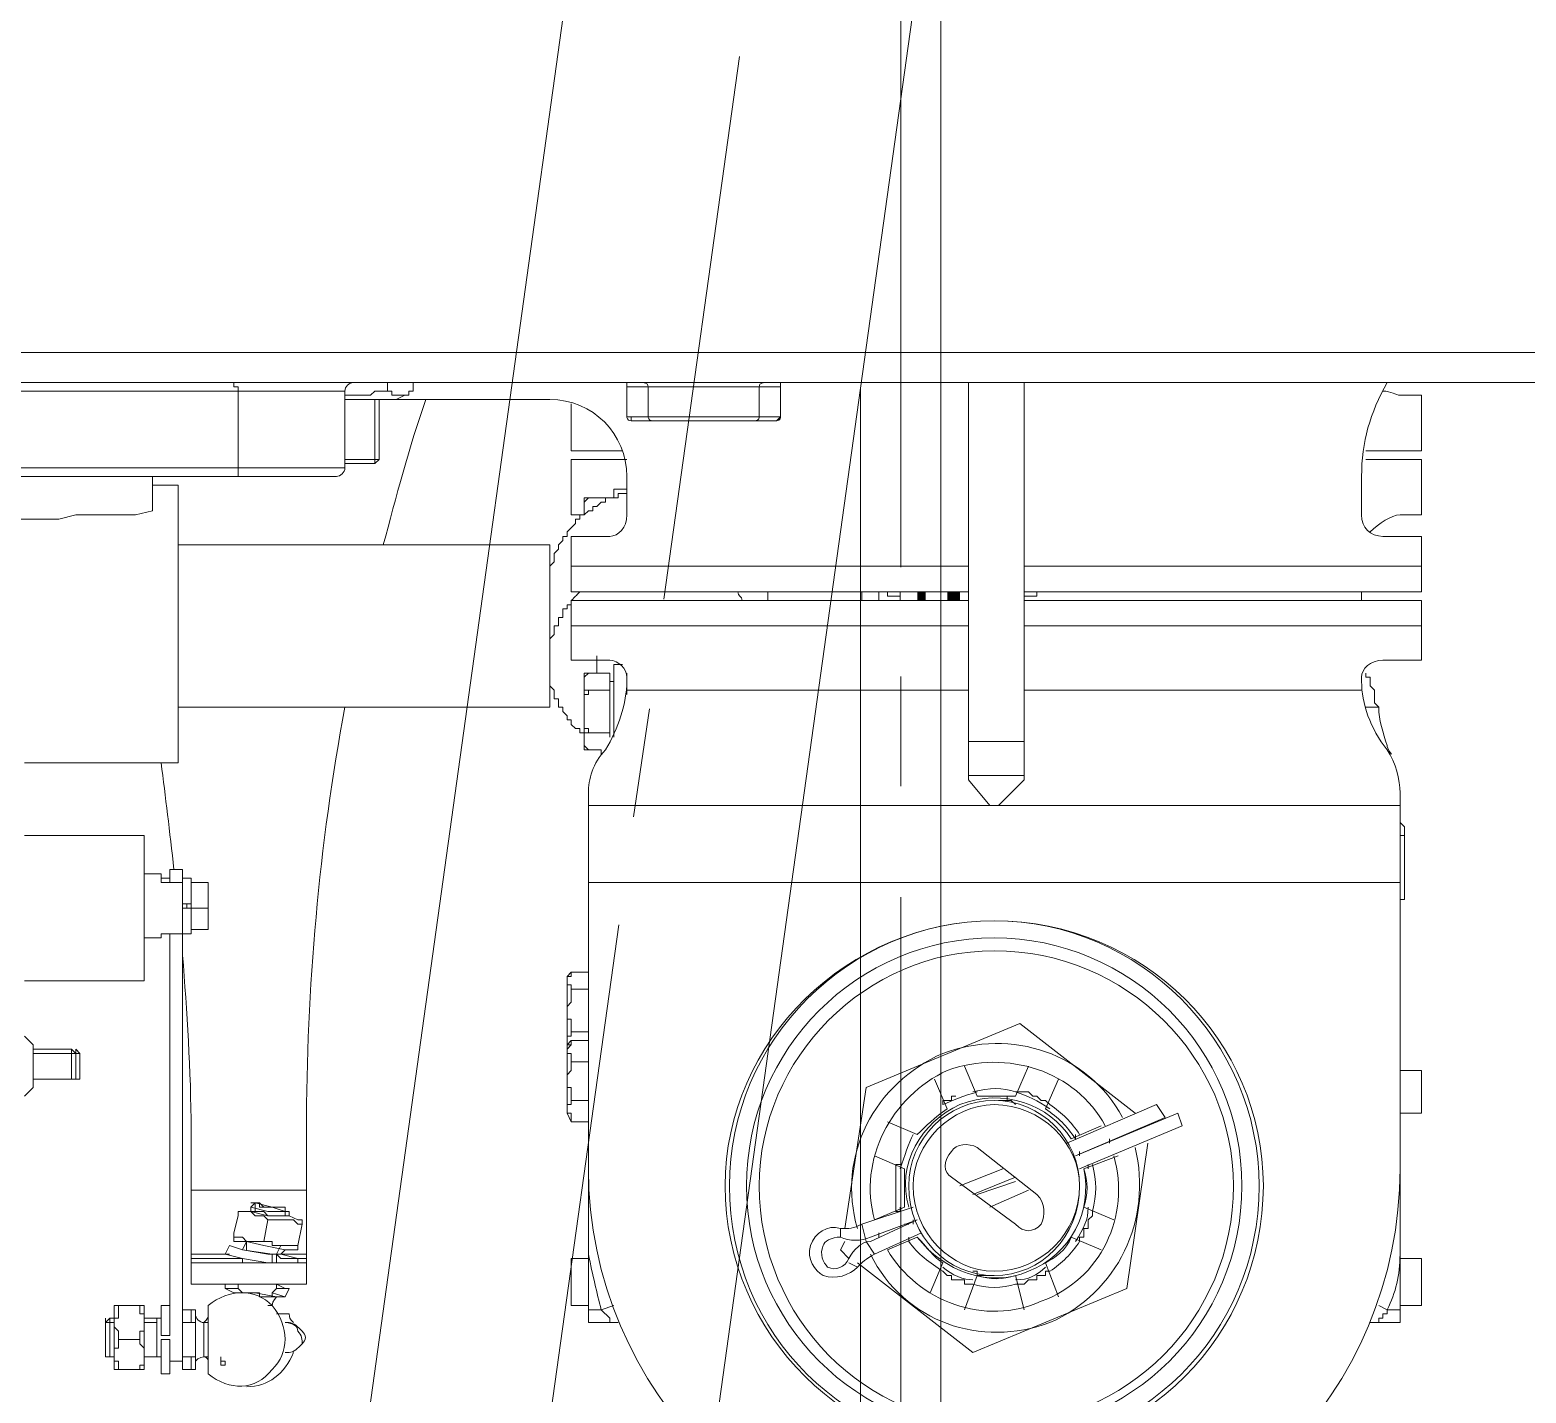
# Model space of a CAD drawing. Header units: millimetres. Extents: x 25083 to 52777, y 24772 to 45779.
# Drawn here: x 49482.3 to 49612.4, y 36219.7 to 36338.2 of the extents above; entities that cross this region are included whole.
import ezdxf

# ---------------------------------------------------------------- set-up
doc = ezdxf.new("R2010")
doc.units = ezdxf.units.MM
doc.layers.add('小车', color=7, linetype='Continuous')
doc.styles.add('标准', font='', dxfattribs={"width": 0.667})
doc.styles.get('标准').set_extended_font_data('FangSong_GB2312')
doc.dimstyles.new('标准', dxfattribs={"dimtxt": 35, "dimasz": 4, "dimexe": 2, "dimexo": 0, "dimtad": 1, "dimdec": 1, "dimzin": 9, "dimdsep": 46, "dimtxsty": '标准', "dimcen": 0, "dimdle": 6, "dimazin": 2, "dimtfac": 1, "dimtdec": 1, "dimtmove": 0, "dimatfit": 3, "dimfxl": 1, "dimtolj": 1, "dimtzin": 0, "dimarcsym": 0})

# ---------------------------------------------------------------- blocks, each defined once
blk = doc.blocks.new('zw$D2F4')
h = blk.add_hatch(color=7)
h.dxf.hatch_style = 2
h.paths.add_polyline_path([(670.3, 408.12), (670.3, 408.87), (669.56, 408.87), (669.56, 408.12)])
h = blk.add_hatch(color=7)
h.dxf.hatch_style = 2
h.paths.add_polyline_path([(672.16, 408.87), (672.16, 408.12), (673.27, 408.12), (673.27, 408.87)])
at = {"color": 7, "lineweight": 5}
for points in [[(860.07, 429.66), (196.08, 429.66)], [(196.08, 427.06), (860.07, 427.06)], [(610.14, 427.06), (610.14, 426.69), (610.51, 426.69), (610.51, 426.32)], [(623.51, 427.06), (623.51, 426.32)], [(625.74, 427.06), (625.74, 426.32)], [(643.94, 427.06), (644.31, 427.06), (644.31, 426.69)], [(644.31, 427.06), (643.94, 427.06)], [(644.31, 426.32), (644.31, 427.06)], [(644.31, 427.06), (644.31, 426.32)], [(644.31, 426.69), (646.16, 426.69)], [(646.16, 426.69), (657.68, 426.69)], [(646.16, 426.69), (646.16, 424.09)], [(655.82, 424.09), (655.82, 426.69)], [(657.68, 426.69), (657.68, 427.06), (658.05, 427.06)], [(657.68, 427.06), (657.68, 426.32)], [(657.68, 424.46), (657.68, 427.06)], [(658.05, 427.06), (657.68, 427.06), (657.68, 426.69)], [(674.02, 392.53), (674.02, 427.06)], [(678.84, 392.53), (678.84, 427.06)], [(579.32, 426.32), (619.8, 426.32)], [(610.51, 426.32), (610.51, 419.64)], [(619.8, 426.32), (619.8, 419.64)], [(619.8, 425.95), (622.03, 425.95), (622.4, 426.32), (623.51, 426.32)], [(624.25, 425.58), (619.8, 425.58)], [(622.77, 425.58), (637.62, 425.58)], [(622.77, 425.58), (622.77, 420.38)], [(623.51, 426.32), (623.88, 426.32), (623.88, 425.95), (624.63, 425.95)], [(624.25, 425.58), (625, 425.95)], [(624.63, 425.95), (625, 425.95)], [(625, 425.95), (625.37, 425.95), (625.37, 426.32), (625.74, 426.32)], [(644.31, 426.32), (644.31, 424.46)], [(644.31, 426.32), (644.31, 424.09)], [(657.68, 424.09), (657.68, 426.32)], [(713.38, 425.95), (711.52, 425.95)], [(713.38, 421.12), (713.38, 425.95)], [(639.48, 421.12), (639.48, 425.21)], [(644.31, 424.46), (644.31, 424.09)], [(646.16, 424.09), (644.31, 424.09)], [(644.31, 424.09), (644.68, 424.09), (644.68, 423.72)], [(655.82, 424.09), (646.16, 424.09)], [(657.68, 424.09), (655.82, 424.09)], [(657.31, 423.72), (657.68, 424.09)], [(657.68, 424.09), (657.68, 424.46)], [(657.31, 423.72), (644.68, 423.72)], [(619.8, 420.38), (622.77, 420.38)], [(622.77, 420.38), (622.4, 420.01)], [(643.94, 421.12), (639.48, 421.12)], [(639.48, 420.38), (644.31, 420.38)], [(639.48, 415.55), (639.48, 420.38)], [(713.38, 421.12), (708.55, 421.12)], [(708.55, 420.38), (713.38, 420.38)], [(713.38, 420.38), (713.38, 415.55)], [(619.8, 419.64), (579.32, 419.64)], [(619.06, 418.89), (580.06, 418.89)], [(603.09, 418.89), (603.09, 415.92)], [(610.51, 419.64), (610.51, 418.89), (610.89, 418.89)], [(619.8, 420.01), (622.4, 420.01)], [(619.8, 420.01), (622.4, 420.01)], [(644.31, 418.89), (644.31, 415.55)], [(708.18, 415.55), (708.18, 418.89)], [(603.09, 418.15), (605.32, 418.15)], [(605.32, 394.01), (605.32, 418.15)], [(644.31, 417.78), (643.19, 417.78)], [(643.19, 417.04), (643.19, 417.78)], [(644.31, 417.41), (644.31, 417.78)], [(644.31, 417.41), (643.57, 417.41), (643.57, 417.04), (642.45, 417.04), (642.45, 416.66), (642.08, 416.66), (641.71, 416.29), (641.34, 416.29), (641.34, 415.92), (640.97, 415.92), (640.59, 415.55), (640.22, 415.55), (640.22, 415.18), (639.85, 415.18), (639.85, 414.81), (639.11, 414.07), (639.11, 413.69), (638.74, 413.69), (638.74, 413.32), (638.37, 412.95), (638.37, 412.58), (637.99, 412.21), (637.99, 411.47), (637.62, 411.09), (637.62, 409.24)], [(640.59, 416.66), (640.97, 417.04)], [(640.97, 417.04), (640.59, 417.04), (640.59, 416.29)], [(640.59, 415.55), (640.59, 416.66)], [(640.59, 416.29), (640.59, 415.55)], [(642.82, 417.04), (640.97, 417.04)], [(589.72, 415.18), (594.92, 415.18), (596.4, 415.55), (601.6, 415.55), (603.09, 415.92)], [(639.48, 415.55), (640.59, 415.55)], [(713.38, 415.55), (711.52, 415.55)], [(639.48, 408.87), (639.48, 413.69)], [(642.82, 413.69), (639.48, 413.69)], [(713.38, 413.69), (710.04, 413.69)], [(713.38, 408.87), (713.38, 413.69)], [(605.32, 412.95), (637.62, 412.95)], [(637.62, 398.84), (637.62, 412.95)], [(639.48, 411.09), (674.02, 411.09)], [(678.84, 411.09), (713.38, 411.09)], [(639.48, 408.87), (674.02, 408.87)], [(656.56, 408.87), (656.56, 408.12)], [(664.73, 408.87), (664.73, 408.12)], [(666.22, 408.12), (666.22, 408.87)], [(666.96, 408.49), (666.96, 408.87)], [(668.07, 408.49), (666.96, 408.49)], [(668.07, 408.12), (668.07, 408.87)], [(668.07, 408.49), (668.07, 408.87)], [(678.84, 408.87), (713.38, 408.87)], [(678.84, 408.49), (678.84, 408.87)], [(679.96, 408.49), (678.84, 408.49)], [(679.96, 408.49), (679.96, 408.87)], [(708.18, 408.12), (708.18, 408.87)], [(639.48, 407.75), (639.11, 407.75), (639.11, 407.38), (638.74, 407.38), (638.74, 406.64), (638.37, 406.64), (638.37, 405.9), (637.99, 405.9), (637.99, 405.15), (637.62, 404.78), (637.62, 403.67), (637.62, 402.92)], [(674.02, 408.12), (639.48, 408.12)], [(639.48, 402.92), (639.48, 408.12)], [(713.38, 408.12), (678.84, 408.12)], [(713.38, 408.12), (713.38, 402.92)], [(674.02, 405.9), (639.48, 405.9)], [(713.38, 405.9), (678.84, 405.9)], [(637.62, 402.92), (637.62, 400.7), (637.99, 400.32), (637.99, 399.58), (638.37, 399.58), (638.37, 398.84), (638.74, 398.84), (638.74, 398.47), (639.11, 398.1), (639.11, 397.73), (639.48, 397.73), (639.48, 397.35), (639.85, 396.98), (640.22, 396.98), (640.22, 396.61), (640.59, 396.61), (640.59, 396.24)], [(639.48, 402.92), (642.82, 402.92)], [(641.71, 402.92), (641.71, 402.18)], [(643.94, 402.55), (643.19, 402.55)], [(643.19, 396.61), (643.19, 402.55)], [(713.38, 402.92), (710.04, 402.92)], [(640.59, 401.44), (640.97, 401.81)], [(640.97, 401.81), (640.59, 401.81), (640.59, 401.07)], [(640.59, 395.5), (640.59, 401.44)], [(640.59, 401.07), (640.59, 400.32), (640.97, 400.32)], [(642.82, 401.81), (640.97, 401.81)], [(642.82, 396.24), (642.82, 401.81)], [(642.82, 401.07), (643.19, 401.07)], [(643.19, 401.07), (643.19, 396.24)], [(644.31, 399.95), (644.31, 401.81)], [(644.31, 401.07), (644.31, 401.44)], [(708.18, 401.44), (708.18, 401.07)], [(709.67, 398.84), (709.3, 399.21), (709.3, 400.32), (708.92, 400.7), (708.92, 401.44), (708.55, 401.44), (708.55, 401.81)], [(640.97, 400.32), (640.97, 399.95), (640.59, 399.95), (640.59, 398.47)], [(642.82, 400.32), (640.97, 400.32)], [(644.31, 400.32), (674.02, 400.32)], [(678.84, 400.32), (708.18, 400.32)], [(605.32, 398.84), (637.62, 398.84)], [(640.59, 398.47), (640.59, 396.98), (640.97, 396.98), (640.97, 396.61)], [(709.67, 398.84), (708.55, 398.84)], [(640.97, 396.61), (640.59, 396.61), (640.59, 395.87)], [(640.59, 395.87), (640.59, 395.13), (640.97, 395.13)], [(640.59, 395.5), (640.97, 395.13)], [(642.82, 396.61), (640.97, 396.61)], [(674.02, 395.87), (678.84, 395.87)], [(642.08, 395.13), (640.97, 395.13)], [(591.95, 394.01), (605.32, 394.01)], [(674.02, 392.9), (678.84, 392.9)], [(674.02, 392.53), (675.87, 390.3)], [(676.62, 390.3), (678.84, 392.53)], [(640.97, 345.36), (640.97, 391.41)], [(640.97, 390.3), (711.52, 390.3)], [(711.52, 345.36), (711.52, 391.41)], [(640.97, 389.18), (640.97, 387.7)], [(711.9, 387.7), (711.9, 388.44), (711.52, 388.81), (711.52, 389.18)], [(602.34, 387.7), (591.95, 387.7)], [(602.34, 387.7), (602.34, 375.44)], [(602.34, 387.7), (602.34, 375.07)], [(640.97, 387.7), (640.97, 382.13)], [(711.9, 387.7), (711.52, 387.7)], [(711.9, 387.7), (711.9, 382.13)], [(603.83, 384.36), (602.34, 384.36)], [(603.83, 384.36), (603.83, 383.61)], [(603.83, 383.99), (604.57, 383.99)], [(604.57, 384.73), (605.69, 384.73)], [(604.57, 383.61), (604.57, 384.73)], [(605.69, 345.36), (605.69, 384.73)], [(605.69, 383.99), (606.43, 383.99)], [(606.43, 379.16), (606.43, 383.99)], [(605.69, 383.61), (603.83, 383.61)], [(605.69, 383.61), (605.69, 379.16)], [(607.91, 383.61), (606.43, 383.61)], [(606.43, 379.53), (606.43, 383.61)], [(607.91, 383.61), (607.91, 379.53)], [(607.91, 383.61), (607.91, 382.5)], [(607.91, 381.39), (607.91, 382.5)], [(640.97, 383.61), (711.52, 383.61)], [(605.69, 381.76), (606.43, 381.76)], [(606.43, 381.39), (605.69, 381.39)], [(606.06, 381.76), (606.06, 381.39)], [(606.43, 381.39), (607.91, 381.39)], [(607.91, 380.64), (607.91, 381.39)], [(711.9, 382.13), (711.52, 382.13)], [(607.91, 380.64), (607.91, 379.53)], [(602.34, 378.79), (603.83, 378.79)], [(603.83, 379.16), (604.57, 379.16)], [(603.83, 379.16), (605.69, 379.16)], [(603.83, 379.16), (603.83, 378.79)], [(604.57, 344.25), (604.57, 379.16)], [(605.69, 379.16), (606.43, 379.16)], [(607.91, 379.53), (606.43, 379.53)], [(602.34, 375.07), (591.95, 375.07)], [(602.34, 375.44), (602.34, 375.07)], [(639.11, 375.07), (639.11, 375.44), (639.48, 375.44), (639.48, 375.82)], [(639.48, 375.82), (639.11, 375.44)], [(639.11, 363.56), (639.11, 375.44)], [(639.48, 374.33), (639.48, 374.7), (639.11, 374.7), (639.11, 375.07)], [(640.97, 375.82), (639.48, 375.82)], [(639.11, 372.47), (639.11, 372.84), (639.48, 373.22), (639.48, 374.33)], [(640.97, 374.33), (639.48, 374.33)], [(639.48, 370.62), (639.48, 371.73), (639.11, 371.73), (639.11, 372.47)], [(665.1, 365.79), (678.47, 371.36)], [(678.47, 371.36), (688.5, 363.56)], [(591.95, 370.24), (592.69, 369.5)], [(592.69, 369.5), (592.69, 365.79)], [(639.11, 369.87), (639.11, 370.24), (639.48, 370.24), (639.48, 370.62)], [(639.48, 369.5), (639.11, 369.5), (639.11, 369.87)], [(639.11, 369.13), (639.48, 369.5), (639.48, 369.87)], [(639.48, 369.87), (639.11, 369.5)], [(640.97, 370.62), (639.48, 370.62)], [(640.97, 369.87), (639.48, 369.87)], [(596.03, 369.13), (592.69, 369.13)], [(596.4, 368.76), (596.03, 369.13)], [(596.03, 369.13), (596.03, 366.53)], [(596.77, 368.76), (596.4, 369.13)], [(596.4, 369.13), (596.4, 368.76)], [(596.4, 368.76), (596.4, 366.53)], [(596.4, 368.76), (596.4, 366.53)], [(596.77, 368.76), (596.77, 366.53)], [(596.77, 368.76), (596.77, 366.53)], [(639.48, 368.02), (639.48, 368.76), (639.11, 368.76), (639.11, 369.13)], [(639.11, 366.53), (639.11, 366.9), (639.48, 367.27), (639.48, 368.02)], [(640.97, 368.02), (639.48, 368.02)], [(674.76, 365.05), (673.65, 367.65)], [(679.22, 367.65), (678.1, 365.05)], [(713.38, 367.27), (711.52, 367.27)], [(713.38, 363.56), (713.38, 367.27)], [(591.95, 365.05), (592.69, 365.79)], [(596.4, 366.53), (592.69, 366.53)], [(596.03, 366.53), (592.69, 366.53)], [(596.4, 366.53), (596.03, 366.53)], [(596.77, 366.53), (596.4, 366.53)], [(639.48, 364.67), (639.48, 365.79), (639.11, 365.79), (639.11, 366.53)], [(663.25, 353.53), (665.1, 365.79)], [(672.16, 363.93), (671.05, 366.53)], [(680.7, 363.93), (681.82, 366.53)], [(639.11, 363.93), (639.11, 364.3), (639.48, 364.3), (639.48, 364.67)], [(640.97, 364.67), (639.48, 364.67)], [(677.36, 365.05), (677.36, 364.67), (676.62, 364.67)], [(678.1, 364.3), (677.73, 364.67), (677.36, 364.67), (677.36, 365.05)], [(682.56, 360.96), (690.36, 364.3)], [(691.1, 363.19), (690.36, 364.3)], [(639.48, 362.82), (639.48, 363.56), (639.11, 363.56), (639.11, 363.93)], [(639.48, 362.82), (639.11, 363.56)], [(683.3, 359.85), (692.21, 363.56)], [(691.1, 363.19), (683.3, 359.85)], [(692.58, 362.45), (692.21, 363.56)], [(713.38, 363.56), (711.52, 363.56)], [(606.43, 348.71), (606.43, 362.08)], [(616.46, 348.71), (616.46, 362.08)], [(640.97, 362.82), (639.48, 362.82)], [(669.56, 361.7), (666.96, 362.82)], [(682.93, 361.33), (685.53, 362.45)], [(683.67, 358.73), (692.58, 362.45)], [(679.96, 356.5), (674.76, 360.59)], [(689.61, 360.96), (687.76, 348.33)], [(665.85, 359.85), (668.45, 358.73)], [(684.04, 358.73), (687.01, 359.85)], [(672.53, 357.99), (678.1, 353.91)], [(673.27, 357.25), (676.99, 358.73)], [(678.1, 357.99), (674.39, 356.5)], [(616.46, 356.88), (606.43, 356.88)], [(674.76, 356.5), (678.1, 357.62)], [(675.87, 355.39), (679.22, 356.88)], [(611.63, 355.76), (612, 355.76)], [(612, 355.76), (611.63, 355.76)], [(611.63, 355.39), (612, 355.76)], [(611.63, 355.39), (613.11, 355.02)], [(611.63, 355.02), (611.63, 355.39)], [(613.49, 355.39), (612.37, 355.39), (612.37, 355.76), (612, 355.76)], [(613.49, 355.39), (612.37, 355.39), (612.37, 355.76), (612, 355.76)], [(613.49, 355.39), (612, 355.76)], [(612, 355.76), (613.49, 355.39)], [(612.37, 355.76), (612.74, 355.39)], [(612.74, 355.39), (613.11, 355.39)], [(613.11, 355.39), (613.49, 355.39)], [(614.6, 355.02), (614.6, 355.39), (613.49, 355.39)], [(613.49, 355.39), (614.23, 355.39)], [(614.6, 355.02), (614.6, 355.39), (614.23, 355.39), (613.49, 355.39)], [(613.49, 355.39), (614.6, 355.02)], [(614.6, 355.02), (613.49, 355.39)], [(614.23, 355.39), (614.6, 355.39)], [(614.6, 355.39), (614.6, 355.02)], [(664.73, 353.91), (669.19, 355.39)], [(668.45, 355.39), (665.85, 354.28)], [(686.64, 354.28), (684.04, 355.39)], [(610.14, 353.16), (610.51, 354.65)], [(610.51, 355.02), (610.51, 354.65)], [(610.51, 354.65), (610.51, 355.02), (611.63, 355.02), (612, 354.65), (612.74, 354.65), (613.11, 354.28)], [(610.51, 355.02), (610.89, 355.02)], [(611.63, 355.02), (610.89, 355.02)], [(610.89, 355.02), (611.63, 355.02)], [(611.63, 355.02), (612.37, 355.02)], [(611.63, 355.02), (613.11, 354.65)], [(611.63, 355.02), (613.11, 354.65)], [(612.37, 355.02), (612.74, 355.02)], [(612.74, 355.02), (613.11, 354.65)], [(612.74, 352.42), (613.11, 354.28)], [(613.11, 355.02), (614.97, 355.02)], [(613.11, 354.65), (613.86, 354.65), (614.23, 354.65)], [(613.11, 354.65), (614.97, 354.65)], [(613.11, 354.65), (614.97, 354.65)], [(613.11, 354.28), (615.34, 354.28), (615.71, 353.91), (616.08, 353.91)], [(614.23, 354.65), (614.6, 354.65)], [(614.97, 355.02), (614.6, 355.02)], [(614.6, 355.02), (614.97, 355.02)], [(614.97, 355.02), (614.6, 355.02)], [(614.6, 354.65), (614.97, 354.65)], [(614.97, 354.65), (614.97, 355.02)], [(614.97, 354.65), (615.71, 354.28)], [(615.71, 354.28), (614.97, 354.65)], [(616.08, 354.28), (615.71, 354.28)], [(615.71, 352.05), (616.08, 353.91)], [(615.71, 352.05), (616.08, 353.91)], [(616.08, 354.28), (616.08, 353.91)], [(616.08, 353.91), (616.08, 354.28)], [(664.73, 353.91), (665.1, 352.42)], [(665.48, 352.42), (669.56, 354.28)], [(669.56, 354.28), (665.48, 352.79)], [(610.14, 352.79), (610.14, 353.16)], [(610.14, 353.16), (610.14, 352.79), (610.89, 352.79), (611.26, 352.42), (612.37, 352.42), (612.74, 352.42)], [(610.14, 352.42), (610.14, 352.79)], [(662.88, 353.53), (662.88, 352.79)], [(665.85, 351.31), (669.93, 353.16)], [(669.56, 352.79), (666.96, 351.68)], [(682.93, 352.79), (685.53, 351.68)], [(609.77, 351.31), (606.43, 351.31)], [(609.4, 351.31), (609.77, 352.05)], [(609.4, 351.31), (610.89, 350.93)], [(610.89, 351.68), (609.77, 352.05)], [(609.77, 352.05), (610.89, 351.68)], [(610.14, 352.42), (611.26, 352.42)], [(610.89, 351.68), (611.26, 352.42)], [(610.89, 351.68), (613.49, 351.31)], [(613.11, 351.31), (610.89, 351.68)], [(611.26, 352.42), (612.74, 352.05)], [(612.74, 352.42), (613.49, 352.42), (613.49, 352.05), (614.97, 352.05), (615.34, 352.05), (615.71, 352.05)], [(612.74, 352.05), (614.6, 351.68)], [(613.49, 351.31), (613.11, 351.31)], [(613.86, 351.31), (613.49, 351.31)], [(613.49, 351.31), (613.86, 351.31)], [(613.49, 350.56), (613.49, 351.31)], [(614.23, 351.31), (613.86, 351.31)], [(613.86, 351.31), (614.23, 350.93)], [(613.86, 350.56), (613.86, 351.31)], [(614.23, 351.31), (614.6, 351.68)], [(616.46, 351.31), (614.23, 351.31)], [(615.71, 350.93), (614.23, 351.31)], [(614.6, 351.68), (615.34, 351.68)], [(615.34, 351.68), (615.71, 351.68)], [(615.71, 351.68), (615.71, 352.05)], [(615.71, 352.05), (615.71, 351.68)], [(662.88, 351.68), (663.25, 352.42)], [(663.62, 350.93), (662.88, 351.68)], [(665.1, 352.42), (665.85, 351.31)], [(606.43, 350.93), (610.89, 350.93)], [(616.46, 350.56), (606.43, 350.56)], [(610.89, 350.93), (613.11, 350.56)], [(610.89, 350.56), (610.89, 350.93)], [(614.23, 350.93), (615.71, 350.93)], [(614.97, 350.93), (616.46, 350.93)], [(615.71, 350.56), (615.71, 350.93)], [(639.48, 350.93), (640.97, 350.93)], [(639.48, 350.93), (639.48, 346.85)], [(663.62, 350.56), (664.36, 350.19)], [(674.39, 342.76), (664.36, 350.56)], [(671.79, 350.56), (670.67, 347.96)], [(680.7, 350.56), (681.82, 347.59)], [(713.38, 350.93), (711.52, 350.93)], [(713.38, 346.85), (713.38, 350.93)], [(606.43, 348.71), (616.46, 348.71)], [(609.4, 348.33), (609.4, 348.71)], [(610.51, 348.33), (610.51, 348.71)], [(613.11, 348.71), (613.49, 348.71)], [(613.49, 348.71), (613.86, 348.71)], [(613.49, 348.71), (613.86, 348.71), (613.86, 348.33)], [(613.49, 348.71), (613.86, 348.71)], [(613.49, 348.71), (613.86, 348.71)], [(613.86, 348.71), (614.6, 348.33)], [(614.6, 348.33), (613.86, 348.71)], [(613.86, 348.71), (614.6, 348.33)], [(614.6, 348.33), (613.86, 348.71)], [(673.65, 346.48), (674.76, 349.45)], [(674.39, 349.82), (674.76, 349.82), (674.76, 349.45), (675.13, 349.45)], [(675.13, 349.45), (676.24, 349.45)], [(678.1, 349.45), (678.84, 346.48)], [(609.4, 348.33), (610.51, 348.33)], [(609.4, 348.33), (610.51, 348.33)], [(610.14, 347.96), (609.4, 348.33)], [(610.14, 347.96), (612, 347.96)], [(610.51, 348.33), (610.89, 347.96), (612, 347.96)], [(612, 347.96), (612.37, 347.96), (612.37, 347.59), (613.49, 347.59)], [(612, 347.96), (613.86, 347.59)], [(613.49, 347.96), (613.86, 348.33)], [(613.49, 347.96), (614.6, 347.59)], [(613.49, 347.96), (613.49, 347.59)], [(613.49, 347.59), (614.6, 347.59)], [(613.86, 348.33), (614.97, 348.33)], [(613.86, 347.59), (614.6, 347.59)], [(614.6, 347.59), (614.97, 348.33)], [(687.76, 348.33), (674.39, 342.76)], [(600.12, 346.85), (599.74, 346.85)], [(600.12, 343.88), (600.12, 344.62), (599.74, 344.99), (599.74, 345.74), (600.12, 345.74), (600.12, 346.11), (600.12, 346.48), (600.12, 346.85)], [(599.74, 346.85), (599.74, 346.48)], [(599.74, 345.74), (599.74, 346.48)], [(601.97, 346.85), (600.12, 346.85)], [(601.97, 346.85), (602.34, 346.85)], [(601.97, 343.88), (601.97, 344.62), (602.34, 344.62), (602.34, 346.11), (601.97, 346.11), (601.97, 346.48), (601.97, 346.85)], [(602.34, 346.48), (602.34, 346.85)], [(602.34, 346.48), (602.34, 345.74)], [(602.34, 345.74), (602.34, 346.48)], [(603.83, 346.85), (604.57, 346.85)], [(603.83, 346.85), (603.83, 344.25)], [(605.69, 345.36), (605.69, 346.48)], [(606.43, 346.48), (605.69, 346.48)], [(605.69, 345.74), (605.69, 346.48)], [(606.43, 345.36), (606.43, 346.48)], [(606.43, 346.48), (606.8, 346.48)], [(606.8, 345.36), (606.8, 346.48)], [(606.8, 346.11), (606.8, 346.48)], [(606.8, 343.88), (606.8, 346.11)], [(607.91, 346.85), (607.91, 343.88)], [(613.11, 346.85), (613.49, 346.85)], [(614.6, 346.11), (613.86, 346.11)], [(614.6, 346.11), (613.86, 346.11)], [(614.97, 346.11), (614.6, 346.11)], [(639.48, 346.85), (640.97, 346.85)], [(640.97, 346.48), (642.08, 346.48)], [(642.08, 346.48), (643.19, 346.85)], [(642.08, 346.48), (642.82, 345.74), (642.82, 345.36), (643.19, 345.36)], [(709.67, 346.85), (710.41, 346.48)], [(709.67, 345.36), (709.67, 345.74), (710.04, 345.74), (710.04, 346.11), (710.41, 346.11), (710.41, 346.48)], [(710.41, 346.48), (711.52, 346.48)], [(713.38, 346.85), (711.52, 346.85)], [(599.37, 345.74), (599, 345.36)], [(599, 345.36), (599, 344.62), (599, 343.88)], [(599, 343.88), (599, 345.36)], [(599.74, 345.74), (599.37, 345.74)], [(599.37, 343.88), (599.37, 345.74)], [(603.83, 345.74), (602.34, 345.74)], [(602.34, 343.88), (602.34, 345.74)], [(603.46, 345.36), (603.46, 345.74)], [(603.46, 345.74), (603.46, 345.36)], [(603.46, 343.88), (603.46, 344.99), (603.46, 345.36)], [(603.46, 345.36), (603.46, 344.62), (603.46, 343.88)], [(605.69, 345.36), (605.69, 345.74)], [(606.43, 345.36), (605.69, 345.36)], [(605.69, 342.39), (605.69, 345.36)], [(606.43, 345.36), (606.8, 345.36)], [(606.8, 343.88), (606.8, 345.36)], [(607.91, 345.36), (607.54, 345.36)], [(607.54, 343.88), (607.54, 345.36)], [(614.6, 345.36), (614.97, 345.36)], [(643.19, 345.36), (640.97, 345.36)], [(711.52, 345.36), (709.67, 345.36)], [(599, 343.88), (599, 343.14), (599, 342.39)], [(599, 342.39), (599, 343.88)], [(599.37, 342.39), (599.37, 343.88)], [(600.12, 341.28), (600.12, 342.02), (599.74, 342.02), (599.74, 343.14), (600.12, 343.14), (600.12, 343.51), (600.12, 343.88)], [(601.97, 343.88), (600.12, 343.88)], [(601.97, 341.28), (601.97, 341.65), (602.34, 341.65), (602.34, 343.14), (601.97, 343.51), (601.97, 343.88)], [(602.34, 342.39), (602.34, 343.88)], [(603.46, 342.39), (603.46, 343.14), (603.46, 343.88)], [(603.83, 344.25), (604.57, 344.25)], [(603.83, 343.88), (604.57, 343.88)], [(603.83, 343.88), (603.83, 340.91)], [(606.8, 342.39), (606.8, 343.88)], [(606.8, 342.02), (606.8, 343.88)], [(607.54, 342.39), (607.54, 343.88)], [(607.91, 343.88), (607.91, 340.91)], [(599.37, 342.39), (599, 342.39)], [(599.74, 342.39), (599.37, 342.39)], [(599.74, 341.28), (599.74, 342.39)], [(603.83, 342.39), (602.34, 342.39)], [(602.34, 342.39), (602.34, 341.28)], [(602.34, 341.28), (602.34, 342.39)], [(606.43, 342.39), (605.69, 342.39)], [(605.69, 342.39), (605.69, 342.02)], [(605.69, 341.28), (605.69, 342.39)], [(605.69, 342.02), (605.69, 342.39)], [(606.8, 342.39), (606.43, 342.39)], [(606.43, 341.28), (606.43, 342.39)], [(606.8, 341.28), (606.8, 342.39)], [(607.91, 342.39), (607.54, 342.39)], [(599.74, 341.28), (600.12, 341.28)], [(601.97, 341.28), (600.12, 341.28)], [(602.34, 341.28), (601.97, 341.28)], [(603.83, 340.91), (604.57, 340.91)], [(605.69, 342.02), (604.57, 342.02)], [(604.57, 340.91), (604.57, 342.02)], [(604.57, 342.02), (604.57, 340.91)], [(605.69, 341.28), (605.69, 342.02)], [(606.43, 341.28), (605.69, 341.28)], [(606.8, 341.28), (606.43, 341.28)], [(606.8, 342.02), (606.8, 341.28)], [(609.03, 342.02), (609.03, 341.65)], [(609.03, 342.02), (609.4, 342.02)], [(609.03, 341.65), (609.03, 342.02)], [(609.4, 341.65), (609.03, 341.65)], [(609.4, 341.65), (609.03, 341.65)], [(609.03, 341.65), (609.4, 341.65)]]:
    blk.add_lwpolyline(points, dxfattribs=at)
at = {"color": 7, "lineweight": 0}
for points in [[(622.4, 420.01), (622.4, 425.58)], [(592.69, 368.76), (596.4, 368.76)], [(596.4, 368.76), (596.77, 368.76)], [(592.69, 366.53), (596.4, 366.53)], [(596.4, 366.53), (596.77, 366.53)], [(672.9, 365.05), (672.53, 365.05), (672.53, 364.67), (671.79, 364.67), (671.79, 364.3)], [(681.07, 364.3), (680.7, 364.67), (680.33, 364.67), (679.96, 365.05), (679.59, 365.05), (679.22, 365.42), (678.1, 365.42)], [(668.07, 359.1), (667.7, 359.1)], [(612, 355.76), (612, 355.02)], [(667.7, 355.39), (667.7, 355.02), (668.07, 355.02)], [(614.6, 355.02), (614.6, 354.65)], [(683.67, 352.42), (683.67, 352.79), (684.04, 352.79), (684.04, 353.53), (684.41, 353.53), (684.41, 354.28), (684.79, 354.65), (684.79, 355.02)], [(668.82, 352.79), (668.82, 352.42)], [(611.26, 352.42), (611.26, 351.68)], [(614.23, 352.05), (613.86, 351.31)], [(671.79, 349.82), (672.16, 349.45), (672.53, 349.45), (672.53, 349.08), (673.65, 349.08), (673.65, 348.71), (674.39, 348.71)], [(678.1, 348.71), (678.84, 348.71), (679.22, 349.08), (679.59, 349.08)], [(679.59, 349.08), (679.96, 349.08), (679.96, 349.45), (680.7, 349.45), (680.7, 349.82), (681.07, 349.82)], [(599, 345.36), (599.74, 345.36)], [(599, 345.36), (599, 344.99)], [(599, 344.99), (599, 344.62)], [(602.34, 345.36), (602.34, 345.74)], [(602.34, 345.36), (603.46, 345.36)], [(602.34, 344.99), (602.34, 345.36)], [(602.34, 344.62), (602.34, 344.99)], [(603.46, 343.88), (603.46, 345.36)], [(603.46, 345.36), (603.46, 343.88)], [(599, 344.62), (599, 344.25)], [(599, 344.25), (599, 343.51)], [(599, 343.51), (599, 343.14)], [(602.34, 344.25), (602.34, 344.62)], [(602.34, 343.51), (602.34, 344.25)], [(602.34, 343.14), (602.34, 343.51)], [(603.46, 343.88), (603.46, 342.76)], [(603.46, 342.76), (603.46, 343.88)], [(599, 343.14), (599, 342.76)], [(599, 342.76), (599, 342.39)], [(599, 342.39), (599.74, 342.39)], [(602.34, 342.76), (602.34, 343.14)], [(602.34, 342.39), (602.34, 342.76)], [(602.34, 342.39), (603.46, 342.39)]]:
    blk.add_lwpolyline(points, dxfattribs=at)
at = {"color": 7, "lineweight": 5}
blk.add_lwpolyline([(599, 345.36), (599, 345.74)], close=True, dxfattribs=at)
for points in [[(620.54, 427.06), (620.17, 427.06), (619.8, 426.69), (619.8, 426.32)], [(643.94, 427.06), (643.94, 427.06), (643.94, 427.06), (643.94, 427.06)], [(643.94, 427.06), (643.94, 427.06), (643.94, 427.06), (643.94, 427.06)], [(643.94, 427.06), (643.94, 427.06), (643.94, 427.06), (643.94, 427.06)], [(644.31, 426.69), (644.31, 426.69), (644.31, 426.69), (644.31, 427.06)], [(644.31, 426.69), (644.31, 426.69), (644.31, 426.69), (644.31, 426.69)], [(646.16, 426.69), (646.16, 427.06), (645.79, 427.06), (645.42, 427.06)], [(656.56, 427.06), (656.19, 427.06), (655.82, 427.06), (655.82, 426.69)], [(657.68, 426.69), (657.68, 426.69), (657.68, 426.69), (657.68, 426.69)], [(657.68, 426.69), (657.68, 426.69), (657.68, 426.69), (657.68, 426.69)], [(658.05, 427.06), (658.05, 427.06), (658.05, 427.06), (658.05, 427.06)], [(658.05, 427.06), (658.05, 427.06), (658.05, 427.06), (658.05, 427.06)], [(658.05, 427.06), (658.05, 427.06), (658.05, 427.06), (658.05, 427.06)], [(658.05, 427.06), (658.05, 427.06), (658.05, 427.06), (658.05, 427.06)], [(710.41, 427.06), (708.92, 424.46), (708.18, 421.86), (708.18, 418.89)], [(626.85, 425.58), (625.37, 421.49), (624.25, 417.04), (623.14, 412.95)], [(644.31, 418.89), (644.31, 422.61), (641.34, 425.58), (637.62, 425.58)], [(710.04, 426.32), (710.78, 426.32), (711.15, 425.95), (711.52, 425.95)], [(644.31, 424.09), (644.31, 424.09), (644.31, 423.72), (644.68, 423.72)], [(646.16, 424.09), (646.16, 424.09), (646.16, 423.72), (646.54, 423.72)], [(655.45, 423.72), (655.82, 423.72), (655.82, 424.09), (655.82, 424.09)], [(657.31, 423.72), (657.68, 423.72), (657.68, 424.09), (657.68, 424.09)], [(644.68, 423.72), (644.68, 423.72), (644.68, 423.72), (644.68, 423.72)], [(644.68, 423.72), (644.68, 423.72), (644.68, 423.72), (644.68, 423.72)], [(644.68, 423.72), (644.68, 423.72), (644.68, 423.72), (644.68, 423.72)], [(644.68, 423.72), (644.68, 423.72), (644.68, 423.72), (644.68, 423.72)], [(644.68, 423.72), (644.68, 423.72), (644.68, 423.72), (644.68, 423.72)], [(644.68, 423.72), (644.68, 423.72), (644.68, 423.72), (644.68, 423.72)], [(657.31, 423.72), (657.31, 423.72), (657.31, 423.72), (657.31, 423.72)], [(657.31, 423.72), (657.31, 423.72), (657.31, 423.72), (657.31, 423.72)], [(657.31, 423.72), (657.31, 423.72), (657.31, 423.72), (657.31, 423.72)], [(657.31, 423.72), (657.31, 423.72), (657.31, 423.72), (657.31, 423.72)], [(657.31, 423.72), (657.31, 423.72), (657.31, 423.72), (657.31, 423.72)], [(619.06, 418.89), (619.43, 418.89), (619.8, 419.26), (619.8, 419.64)], [(642.82, 413.69), (643.57, 413.69), (644.31, 414.44), (644.31, 415.55)], [(708.18, 415.55), (708.18, 414.44), (708.92, 413.69), (710.04, 413.69)], [(711.52, 415.55), (710.78, 415.55), (709.67, 414.81), (708.92, 414.07)], [(640.22, 408.87), (639.85, 408.49), (639.85, 408.49), (639.48, 408.12)], [(654.33, 408.12), (654.33, 408.49), (653.96, 408.49), (653.96, 408.87)], [(641.71, 403.3), (641.71, 402.92), (641.71, 402.55), (641.71, 402.18)], [(641.71, 402.92), (641.71, 402.92), (641.71, 402.92), (641.71, 402.92)], [(641.71, 402.18), (641.71, 402.18), (641.71, 402.18), (641.71, 401.81)], [(644.31, 401.44), (644.31, 402.18), (643.57, 402.92), (642.82, 402.92)], [(710.04, 402.92), (708.92, 402.92), (708.18, 402.18), (708.18, 401.44)], [(642.45, 395.13), (643.57, 396.98), (644.31, 399.21), (644.31, 401.07)], [(643.19, 400.7), (643.19, 400.7), (643.19, 400.7), (643.19, 400.7)], [(708.18, 401.07), (708.18, 399.21), (708.92, 396.98), (710.41, 395.13)], [(619.8, 398.84), (617.57, 386.96), (616.46, 374.33), (616.46, 362.08)], [(709.67, 398.84), (709.67, 397.73), (710.04, 396.61), (710.41, 395.5)], [(710.78, 394.75), (710.41, 395.13), (710.41, 395.5), (710.41, 395.5)], [(642.45, 395.13), (641.34, 394.01), (640.97, 392.53), (640.97, 391.41)], [(642.08, 395.13), (642.08, 395.13), (642.08, 394.75), (642.08, 394.75)], [(711.52, 391.41), (711.52, 392.53), (711.15, 394.01), (710.41, 395.13)], [(604.94, 384.73), (604.57, 388.07), (604.2, 391.04), (603.83, 394.01)], [(606.43, 362.08), (606.43, 367.27), (606.06, 372.47), (605.69, 377.3)], [(671.79, 368.76), (677.73, 370.99), (684.41, 368.76), (687.39, 363.19)], [(664.36, 353.53), (662.5, 359.85), (665.85, 366.16), (671.79, 368.76)], [(672.16, 367.27), (677.36, 369.13), (683.3, 367.27), (685.9, 362.45)], [(665.85, 354.28), (664.36, 359.48), (667.33, 365.05), (672.16, 367.27)], [(673.27, 364.3), (676.99, 365.79), (681.07, 364.3), (682.93, 361.33)], [(668.82, 355.39), (667.7, 359.1), (669.93, 362.82), (673.27, 364.3)], [(674.76, 365.42), (673.65, 365.05), (672.53, 364.67), (671.79, 364.3)], [(674.76, 365.05), (675.87, 365.05), (676.99, 365.05), (678.1, 365.05)], [(681.07, 363.93), (679.96, 364.67), (679.22, 365.05), (678.1, 365.42)], [(672.16, 363.93), (671.05, 363.19), (670.3, 362.45), (669.56, 361.7)], [(683.3, 361.33), (682.56, 362.45), (681.82, 363.19), (680.7, 363.93)], [(669.19, 361.7), (668.82, 360.96), (668.45, 359.85), (668.07, 358.73)], [(683.3, 361.33), (683.3, 361.33), (683.3, 361.7), (683.3, 361.7)], [(687.76, 361.7), (687.76, 361.7), (687.76, 361.7), (687.76, 361.7)], [(672.53, 360.22), (672.9, 360.96), (674.02, 360.96), (674.76, 360.59)], [(681.07, 345.36), (687.01, 347.96), (689.99, 354.28), (688.5, 360.59)], [(686.27, 360.96), (686.27, 361.33), (686.27, 361.33), (686.27, 361.33)], [(672.53, 357.99), (671.79, 358.36), (671.79, 359.48), (672.53, 360.22)], [(680.33, 347.22), (685.53, 349.08), (688.13, 354.65), (686.64, 359.85)], [(683.67, 359.85), (683.67, 359.85), (683.67, 360.22), (683.67, 360.22)], [(683.67, 359.85), (683.67, 359.85), (683.67, 360.22), (683.67, 360.22)], [(684.04, 360.22), (684.04, 360.22), (684.04, 360.22), (684.04, 360.22)], [(684.41, 358.73), (684.41, 358.73), (684.41, 359.1), (684.41, 359.1)], [(640.97, 358.73), (640.97, 339.42), (656.93, 323.45), (676.24, 323.45)], [(668.45, 358.73), (668.45, 357.62), (668.45, 356.5), (668.45, 355.39)], [(676.24, 323.45), (695.93, 323.45), (711.52, 339.42), (711.52, 358.73)], [(679.22, 349.82), (682.93, 351.31), (684.79, 355.02), (684.04, 358.73)], [(684.04, 355.39), (684.41, 356.5), (684.41, 357.62), (684.04, 358.73)], [(680.33, 353.91), (680.7, 354.65), (680.7, 355.76), (679.96, 356.5)], [(668.07, 355.39), (668.07, 355.39), (668.07, 355.39), (668.07, 355.02)], [(683.3, 352.42), (684.04, 353.53), (684.41, 354.28), (684.41, 355.39)], [(660.28, 352.05), (660.65, 353.16), (661.76, 353.91), (662.88, 353.53)], [(662.88, 353.53), (663.62, 353.53), (663.99, 353.53), (664.73, 353.91)], [(668.45, 353.91), (668.82, 353.91), (668.82, 353.91), (668.82, 353.91)], [(669.19, 354.28), (669.19, 354.28), (669.19, 354.28), (669.19, 353.91)], [(669.19, 354.28), (669.19, 354.28), (669.19, 354.28), (669.19, 354.28)], [(678.1, 353.91), (678.84, 353.16), (679.59, 353.16), (680.33, 353.91)], [(661.39, 352.05), (661.39, 352.42), (662.13, 352.79), (662.88, 352.79)], [(662.88, 352.79), (663.62, 352.42), (664.73, 352.42), (665.48, 352.79)], [(666.22, 353.16), (666.22, 353.16), (666.22, 352.79), (666.22, 352.79)], [(669.19, 352.79), (669.19, 352.79), (669.19, 352.79), (669.19, 352.79)], [(669.56, 352.79), (670.3, 352.05), (671.05, 350.93), (671.79, 350.56)], [(669.56, 352.79), (671.79, 349.82), (675.87, 348.33), (679.22, 349.82)], [(680.7, 350.56), (681.44, 350.93), (682.56, 351.68), (682.93, 352.79)], [(640.97, 351.31), (641.34, 349.45), (641.71, 347.96), (642.08, 346.48)], [(661.39, 349.45), (660.65, 349.82), (659.9, 350.93), (660.28, 352.05)], [(661.76, 350.19), (661.39, 350.56), (661.02, 351.31), (661.39, 352.05)], [(665.48, 352.42), (664.73, 352.42), (663.99, 351.68), (663.62, 350.93)], [(665.85, 351.31), (665.1, 350.93), (664.73, 350.56), (664.36, 350.19)], [(664.73, 352.42), (664.73, 352.42), (664.73, 352.42), (664.73, 352.42)], [(665.48, 351.31), (668.45, 345.36), (675.13, 343.14), (681.07, 345.36)], [(666.96, 351.68), (669.56, 347.22), (675.5, 344.99), (680.33, 347.22)], [(710.41, 346.48), (711.15, 347.96), (711.52, 349.45), (711.52, 351.31)], [(664.36, 350.19), (663.62, 349.45), (662.5, 349.08), (661.39, 349.45)], [(663.62, 350.93), (663.25, 350.19), (662.5, 349.82), (661.76, 350.19)], [(671.79, 350.19), (672.53, 349.45), (673.65, 349.08), (674.39, 349.08)], [(678.1, 349.08), (679.22, 349.08), (679.96, 349.45), (680.7, 350.19)], [(613.86, 348.71), (613.86, 348.71), (613.86, 348.71), (613.86, 348.71)], [(674.76, 349.45), (675.87, 349.08), (676.99, 349.08), (678.1, 349.45)], [(607.91, 346.85), (609.77, 348.33), (612, 348.33), (613.49, 346.85)], [(609.4, 348.33), (609.4, 348.33), (609.4, 348.33), (609.4, 348.33)], [(610.51, 347.96), (610.14, 347.96), (610.14, 347.96), (610.14, 347.96)], [(613.86, 347.59), (613.86, 347.59), (613.49, 347.22), (613.49, 346.85)], [(614.97, 348.33), (614.97, 348.33), (614.97, 348.33), (614.6, 348.33)], [(614.6, 347.59), (614.6, 347.59), (614.6, 347.59), (614.6, 347.59)], [(606.8, 346.11), (606.8, 345.74), (607.17, 345.36), (607.54, 345.36)], [(607.91, 346.11), (607.91, 345.74), (607.91, 345.74), (607.54, 345.36)], [(607.91, 346.11), (607.91, 346.11), (607.91, 346.11), (607.91, 346.11)], [(613.49, 346.85), (614.97, 344.99), (614.97, 342.76), (613.49, 341.28)], [(615.34, 345.36), (614.97, 345.74), (614.97, 345.74), (614.97, 346.11)], [(599.74, 345.74), (599.74, 344.99), (599.74, 344.62), (599.74, 343.88)], [(602.34, 345.74), (602.34, 344.99), (602.34, 344.62), (602.34, 343.88)], [(605.69, 345.74), (605.69, 345.74), (605.69, 345.74), (605.69, 345.74)], [(614.6, 345.36), (614.6, 345.36), (614.6, 345.36), (614.6, 345.36)], [(614.6, 345.36), (615.34, 345.36), (615.71, 344.99), (615.71, 344.62)], [(614.97, 345.36), (615.34, 345.36), (615.71, 344.99), (616.08, 344.62)], [(643.57, 345.36), (643.57, 345.36), (643.19, 345.36), (643.19, 345.36)], [(709.67, 345.36), (709.3, 345.36), (709.3, 345.36), (708.92, 345.36)], [(599.74, 343.88), (599.74, 343.51), (599.74, 342.76), (599.74, 342.39)], [(602.34, 343.88), (602.34, 343.51), (602.34, 342.76), (602.34, 342.39)], [(604.57, 343.88), (604.57, 343.14), (604.57, 342.39), (604.57, 342.02)], [(616.08, 343.51), (615.71, 343.14), (615.34, 342.76), (614.97, 342.76)], [(616.08, 343.51), (615.71, 343.14), (615.34, 342.76), (614.97, 342.76)], [(615.71, 344.62), (616.08, 344.25), (616.08, 343.88), (616.08, 343.51)], [(616.08, 344.62), (616.46, 344.25), (616.46, 343.88), (616.08, 343.51)], [(607.54, 342.39), (607.17, 342.39), (606.8, 342.02), (606.8, 342.02)], [(607.54, 342.39), (607.91, 342.39), (607.91, 342.02), (607.91, 342.02)], [(609.03, 342.39), (609.03, 342.39), (609.03, 342.02), (609.03, 342.02)], [(611.26, 339.79), (613.11, 339.79), (614.6, 340.91), (615.34, 342.76)], [(614.6, 342.76), (614.6, 342.76), (614.6, 342.76), (614.97, 342.76)], [(607.91, 342.02), (607.91, 342.02), (607.91, 342.02), (607.91, 342.02)], [(613.49, 341.28), (612, 339.42), (609.77, 339.42), (607.91, 340.91)], [(609.03, 342.02), (609.03, 342.02), (609.03, 341.65), (609.03, 341.65)], [(609.03, 341.65), (609.03, 341.65), (609.03, 341.65), (609.03, 341.65)], [(609.03, 341.65), (609.03, 341.65), (609.03, 341.65), (609.03, 341.65)], [(609.4, 341.65), (609.4, 341.65), (609.4, 341.65), (609.4, 342.02)], [(609.4, 341.65), (609.4, 341.65), (609.4, 341.65), (609.4, 342.02)], [(609.4, 341.65), (609.4, 341.65), (609.4, 341.65), (609.4, 341.65)], [(609.4, 341.65), (609.4, 341.65), (609.4, 341.65), (609.4, 341.65)]]:
    blk.add_open_spline(points, degree=3, dxfattribs=at)
for points in [[(676.24, 380.27), (663.62, 380.27), (652.85, 369.87), (652.85, 357.25), (652.85, 344.25), (663.62, 333.85), (676.24, 333.85), (689.24, 333.85), (699.64, 344.25), (699.64, 357.25), (699.64, 369.87), (689.24, 380.27), (676.24, 380.27)], [(676.24, 380.27), (663.62, 380.27), (653.22, 369.87), (653.22, 357.25), (653.22, 344.25), (663.62, 334.22), (676.24, 334.22), (688.87, 334.22), (699.27, 344.25), (699.27, 357.25), (699.27, 369.87), (688.87, 380.27), (676.24, 380.27)], [(676.24, 378.79), (664.36, 378.79), (654.71, 369.13), (654.71, 357.25), (654.71, 345.36), (664.36, 335.71), (676.24, 335.71), (688.13, 335.71), (697.78, 345.36), (697.78, 357.25), (697.78, 369.13), (688.13, 378.79), (676.24, 378.79)], [(676.24, 377.67), (665.1, 377.67), (655.82, 368.39), (655.82, 357.25), (655.82, 345.74), (665.1, 336.45), (676.24, 336.45), (687.76, 336.45), (697.04, 345.74), (697.04, 357.25), (697.04, 368.39), (687.76, 377.67), (676.24, 377.67)], [(676.24, 364.67), (672.16, 364.67), (668.82, 361.33), (668.82, 357.25), (668.82, 352.79), (672.16, 349.45), (676.24, 349.45), (680.33, 349.45), (683.67, 352.79), (683.67, 357.25), (683.67, 361.33), (680.33, 364.67), (676.24, 364.67)], [(676.24, 364.3), (672.53, 364.3), (669.19, 360.96), (669.19, 357.25), (669.19, 353.16), (672.53, 349.82), (676.24, 349.82), (680.33, 349.82), (683.67, 353.16), (683.67, 357.25), (683.67, 360.96), (680.33, 364.3), (676.24, 364.3)]]:
    blk.add_open_spline(points, degree=3, knots=[0, 0, 0, 0, 1, 1, 1, 2, 2, 2, 3, 3, 3, 4, 4, 4, 4], dxfattribs=at)
at = {"color": 7, "lineweight": 0}
for points in [[(674.39, 365.42), (675.87, 365.79), (676.99, 365.79), (678.1, 365.42)], [(683.67, 361.7), (682.93, 362.82), (682.19, 363.56), (681.07, 364.3)], [(667.7, 359.1), (667.7, 357.62), (667.7, 356.5), (667.7, 355.39)], [(684.41, 360.22), (684.41, 360.22), (684.41, 360.22), (684.41, 360.22)], [(684.79, 355.02), (685.16, 356.5), (685.16, 357.62), (684.79, 359.1)], [(668.45, 353.91), (668.45, 353.91), (668.45, 353.91), (668.45, 353.91)], [(668.82, 352.42), (669.56, 351.31), (670.67, 350.56), (671.79, 349.82)], [(681.07, 349.82), (682.19, 350.56), (682.93, 351.31), (683.67, 352.42)], [(674.39, 348.71), (675.5, 348.33), (676.99, 348.33), (678.1, 348.71)]]:
    blk.add_open_spline(points, degree=3, dxfattribs=at)
blk = doc.blocks.new('*D468')
at = {"layer": 'DEFPOINTS', "color": 0}
for p in [(36394.73, 116814.5), (36374.45, 116811.67), (36378.59, 116781.93)]:
    blk.add_point(p, dxfattribs=at)
at = {"layer": '小车', "color": 0, "lineweight": -2}
for p, q in [((36394.73, 116814.5), (36388.79, 116857.13)), ((36374.45, 116811.67), (36396.71, 116814.77)), ((36398.31, 116788.72), (36395.28, 116810.54)), ((36378.59, 116781.93), (36400.85, 116785.03))]:
    blk.add_line(p, q, dxfattribs=at)
at = {"layer": '小车', "color": 0}
for points in [[(36395.94, 116810.63), (36394.62, 116810.44), (36394.73, 116814.5)], [(36398.98, 116788.81), (36397.65, 116788.62), (36398.87, 116784.75)]]:
    blk.add_solid(points, dxfattribs=at)
at = {"layer": '小车', "color": 0, "insert": (36409.43, 116840.3), "char_height": 35, "attachment_point": 5, "rotation": 277.9254, "style": '标准'}
blk.add_mtext('\\A1;30', dxfattribs=at)
blk = doc.blocks.new('A$C1A4175F5')
at = {"layer": '小车', "color": 7, "lineweight": 0}
for points in [[(530.126, 639.594), (682.71, 660.872)], [(571.422, 646.594), (349.684, 646.594)], [(63.554, 574.641), (530.126, 639.594)], [(530.126, 639.594), (356.264, 639.594)], [(229.857, 567.502), (686.91, 631.055)]]:
    blk.add_lwpolyline(points, dxfattribs=at)
at = {"layer": '小车', "color": 1, "lineweight": 0}
for points in [[(485.89, 643.094), (438.295, 643.094)], [(505.068, 643.094), (495.549, 643.094)], [(571.422, 643.094), (514.587, 643.094)], [(511.788, 622.516), (558.963, 629.095)], [(492.89, 619.856), (502.269, 621.256)], [(436.335, 612.017), (483.511, 618.597)]]:
    blk.add_lwpolyline(points, dxfattribs=at)
at = {"layer": '小车'}
dim = blk.add_aligned_dim(p1=(410.909, 592.677), p2=(406.768, 622.421), distance=-20.472, dimstyle='标准', dxfattribs=at)
dim.commit()
dim.dimension.update_dxf_attribs({"geometry": '*D468', "text_midpoint": (441.753, 651.042), "insert": (-35967.681, -116189.253)})

msp = doc.modelspace()

# ---------------------------------------------------------------- block references
msp.add_blockref('zw$D2F4', (48889.923, 35880.503))
at = {"layer": '小车', "ltscale": 10, "xscale": -1, "rotation": 270}
msp.add_blockref('A$C1A4175F5', (48914.945, 35776.933), dxfattribs=at)

doc.saveas('drawing.dxf')
